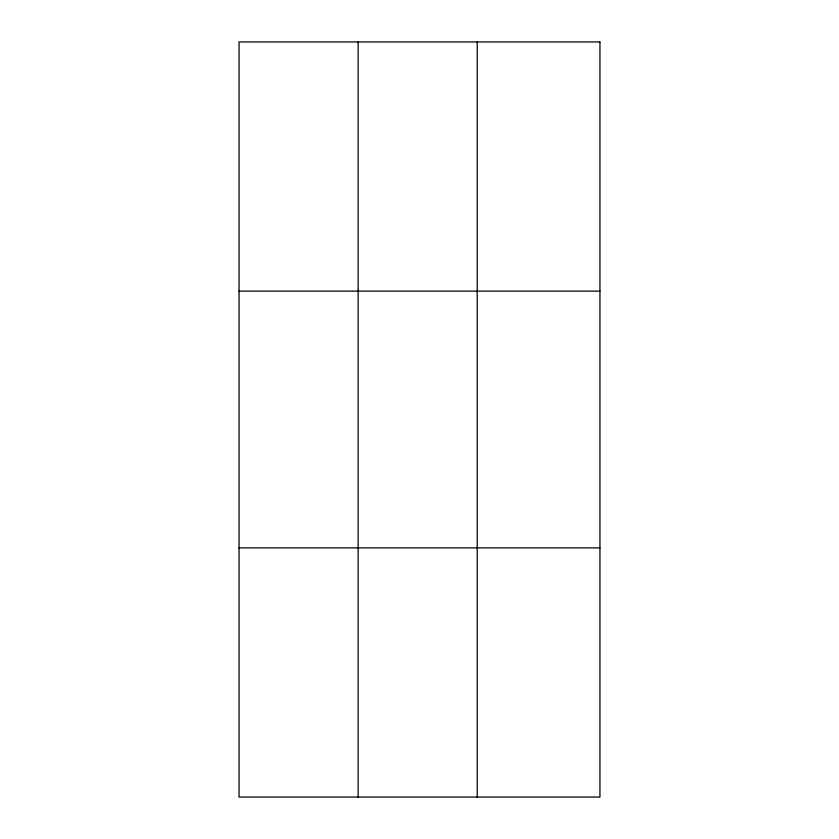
<?xml version="1.0" encoding="UTF-8"?>
<svg xmlns="http://www.w3.org/2000/svg" width="839" height="839" viewBox="0 0 839 839"><rect width="100%" height="100%" fill="white"/><g stroke="black" fill="none" stroke-linecap="round" stroke-linejoin="round"><path stroke-width="1.26" d="M358.148 41.95L358.148 797.05M477.244 41.95L477.244 797.05M239.052 291.133L599.948 291.133M239.052 547.867L599.948 547.867M599.948 41.95L599.948 797.05L239.052 797.05L239.052 41.95L599.948 41.95"/></g></svg>
